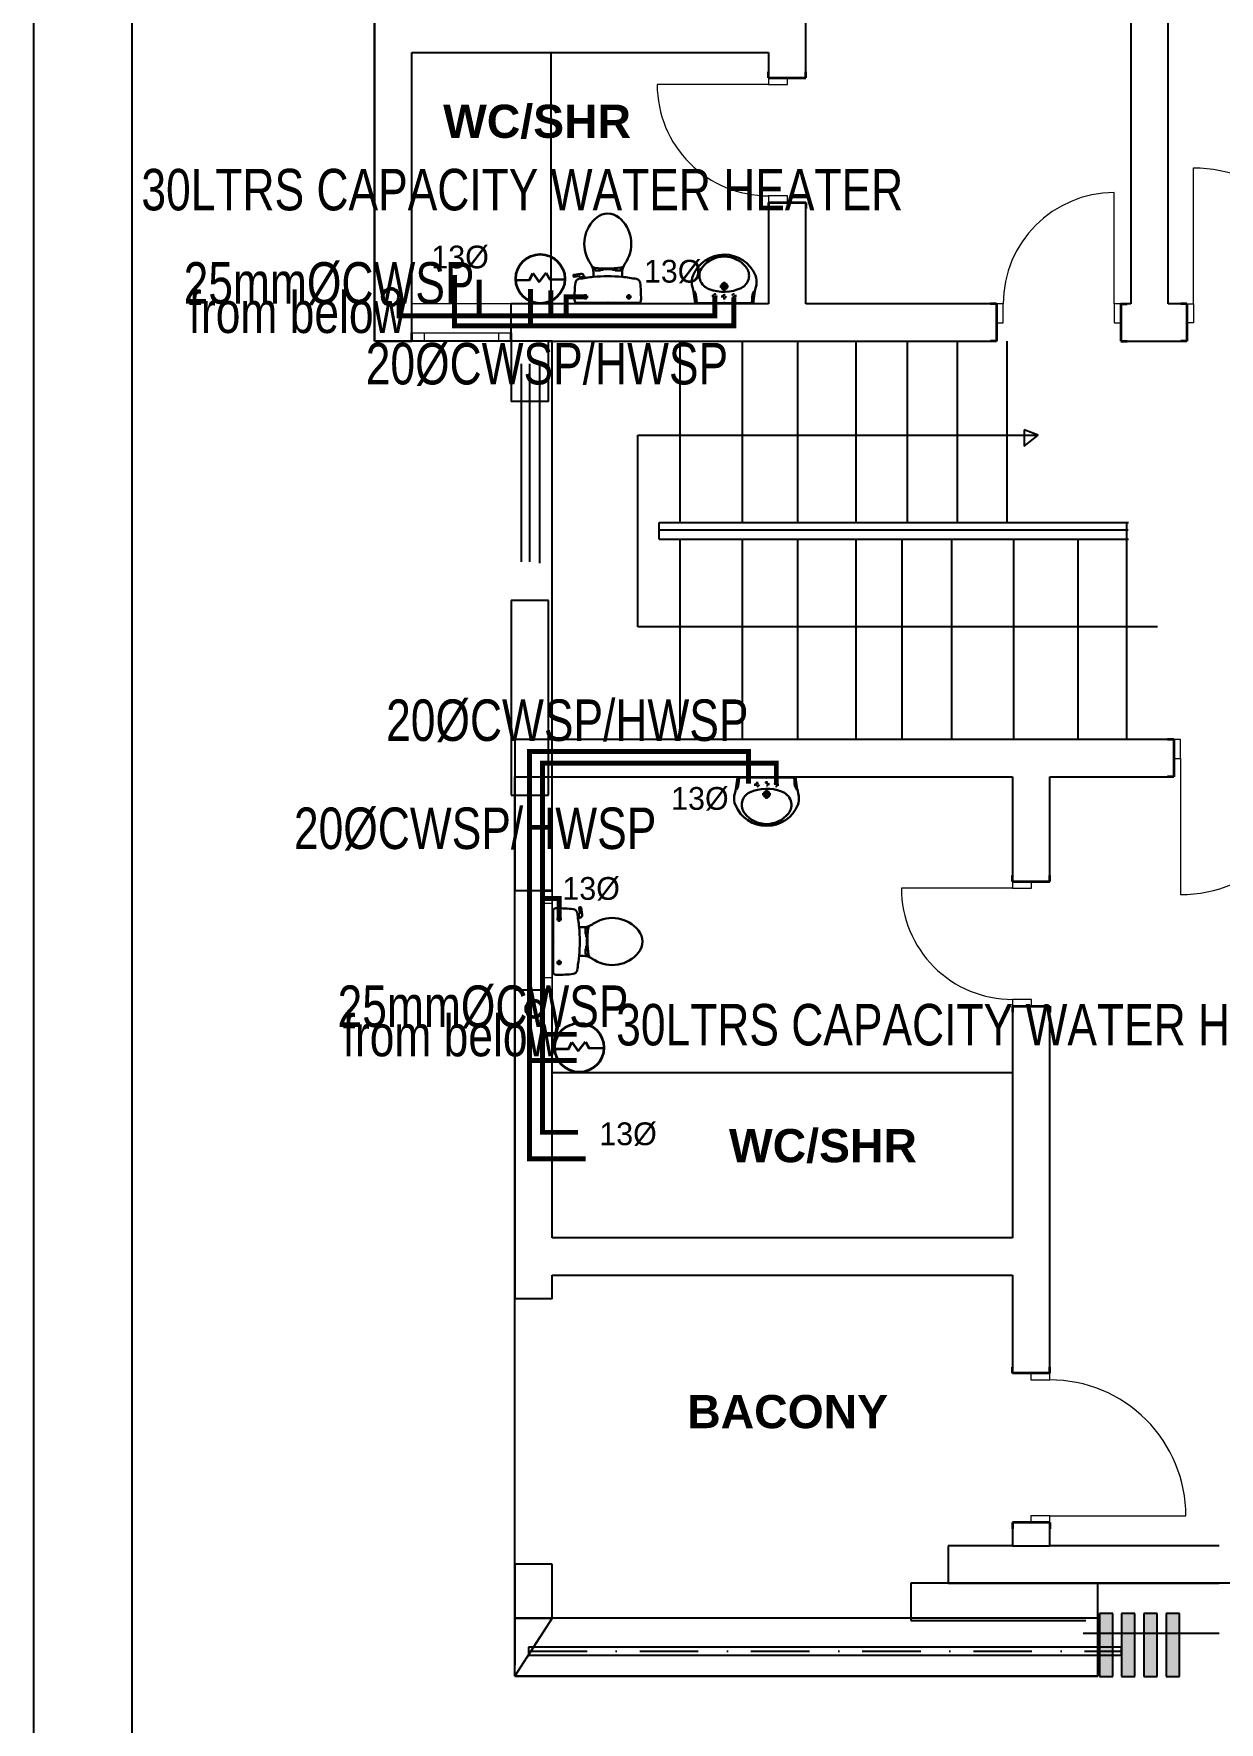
# Model space of a CAD drawing. Header units: inches. Extents: x 23 to 2032867, y 13 to 664695.
# Drawn here: x 434998 to 442144, y 490323 to 500497 of the extents above; entities that cross this region are included whole.
import ezdxf

# ---------------------------------------------------------------- set-up
doc = ezdxf.new("R2010")
doc.units = ezdxf.units.IN
doc.header["$MEASUREMENT"] = 0
for name, pattern in [('ACAD_ISO10W100', [18, 12, -3, 0, -3]), ('DASHDOT', [1, 0.5, -0.25, 0, -0.25]), ('DASHED1', [1, 0.3, -0.4, 0.3]), ('Dot & Dashed', [670.277762, 352.777767, -176.388884, 0, -141.111112]), ('DOTDASH', [1, 0.3, -0.2, 0, -0.2, 0.3]), ('Hidden Line', [391.222223, 282.222223, -109])]:
    doc.linetypes.add(name, pattern=pattern)
for name, color, linetype, lineweight, true_color in [('2D Drafting - General_Pen_No__62', 7, 'Continuous', 20, 0xaaaaaa), ('2D Drafting - General_Pen_No__82', 7, 'Continuous', 20, 0xaaaaaa), ('Annotation - Text_Pen_No__86', 7, 'Continuous', 20, 0x5555ff), ('ARCHICAD Doors_Pen_No__23', 7, 'Continuous', 20, 0xff6600), ('ARCHICAD Doors_Pen_No__3', 7, 'Continuous', 18, 0xff6600), ('ARCHICAD Windows_Pen_No__23', 7, 'Continuous', 20, 0xff6600), ('ARCHICAD Windows_Pen_No__3', 7, 'Continuous', 18, 0xff6600), ('Structural - Bearing_Pen_No__160', 7, 'Continuous', 20, 0xb4a35c), ('Structural - Bearing_Pen_No__87', 7, 'Continuous', 20, 0x6a6a6a), ('Structural - Bearing_Pen_No__89', 7, 'Continuous', 20, 0x71cebe)]:
    doc.layers.add(name, color=color, linetype=linetype, lineweight=lineweight, true_color=true_color)
for name, color, linetype, lineweight in [('ARCHICAD Doors_Pen_No__27', 7, 'Continuous', 35), ('ARCHICAD Windows_Pen_No__27', 7, 'Continuous', 35), ('Building', 8, 'Continuous', 18), ('Interior - Furniture _Pen_No__16', 124, 'Continuous', 20), ('Structural - Bearing_Pen_No__27', 7, 'Continuous', 35), ('WATER SUPPLY', 5, 'ACAD_ISO10W100', 50), ('watersupply', 4, 'DASHDOT', 25)]:
    doc.layers.add(name, color=color, linetype=linetype, lineweight=lineweight)
doc.layers.add('LIAB', color=8, linetype='Continuous')
doc.layers.add('PLOTYR', color=15, linetype='Continuous')
doc.styles.add('GENERATED_STYLE_2', font='arialbd.ttf')
doc.styles.add('SPIRITTXTSTYLE1', font='ORIG2')

msp = doc.modelspace()

# ---------------------------------------------------------------- hatches: boundary and pattern name
at = {"layer": 'Structural - Bearing_Pen_No__160', "linetype": 'Continuous', "lineweight": 25}
for points in [[(441422.862, 490978.423), (441422.862, 490599.393), (441502.862, 490599.393), (441502.862, 490978.423)], [(441554.697, 490978.423), (441554.697, 490599.393), (441634.697, 490599.393), (441634.697, 490978.423)], [(441689.448, 490978.423), (441689.448, 490599.393), (441769.448, 490599.393), (441769.448, 490978.423)], [(441824.2, 490978.423), (441824.2, 490599.393), (441904.2, 490599.393), (441904.2, 490978.423)]]:
    msp.add_hatch(color=8, dxfattribs=at).paths.add_polyline_path(points)

# ---------------------------------------------------------------- linework, layer by layer
at = {"color": 8, "linetype": 'Hidden Line'}
for p, q in [((438123.702, 490949.765), (437898.702, 490599.765)), ((438123.702, 490949.765), (437898.702, 490949.765)), ((437898.702, 490949.765), (437898.702, 490599.765)), ((437898.702, 490599.765), (438123.702, 490949.765)), ((441412.041, 490949.765), (438123.702, 490949.765)), ((441412.041, 490599.765), (441412.041, 490949.765)), ((437898.702, 490599.765), (441412.041, 490599.765))]:
    msp.add_line(p, q, dxfattribs=at)
at = {"layer": '2D Drafting - General_Pen_No__62', "color": 8, "linetype": 'Continuous', "lineweight": 25}
for p, q in [((441053.821, 498077.735), (440969.147, 498111.242)), ((440969.147, 498111.242), (440969.147, 498012.168)), ((438639.912, 496923.417), (438639.912, 498077.735)), ((438639.912, 498077.735), (441053.821, 498077.735)), ((440969.147, 498012.168), (441053.821, 498077.735)), ((441772.897, 496923.417), (438639.912, 496923.417))]:
    msp.add_line(p, q, dxfattribs=at)
at = {"layer": '2D Drafting - General_Pen_No__82', "color": 8, "linetype": 'Continuous', "lineweight": 25}
for p, q in [((438894.348, 497555.599), (438894.348, 498644.809)), ((438894.348, 497555.599), (438894.348, 498644.809)), ((439270.251, 497555.599), (439270.251, 498644.809)), ((439270.251, 497555.599), (439270.251, 498644.809)), ((439603.265, 497555.599), (439603.265, 498644.809)), ((439603.265, 497555.599), (439603.265, 498644.809)), ((439955.418, 497555.599), (439955.418, 498644.809)), ((439955.418, 497555.599), (439955.418, 498644.809)), ((440265.938, 497555.599), (440265.938, 498644.809)), ((440265.938, 497555.599), (440265.938, 498644.809)), ((440565.938, 497555.599), (440565.938, 498644.809)), ((440565.938, 497555.599), (440565.938, 498644.809)), ((440865.938, 497555.599), (440865.938, 498644.809)), ((440865.938, 497555.599), (440865.938, 498644.809)), ((437936.082, 498507.76), (437936.082, 497315.188)), ((437936.082, 498507.76), (437936.082, 497315.188)), ((437986.536, 498507.76), (437986.536, 497315.188)), ((437986.536, 498507.76), (437986.536, 497315.188)), ((438047.798, 498513.696), (438047.798, 497306.635)), ((438047.798, 498513.696), (438047.798, 497306.635)), ((438768.203, 497552.047), (441596.852, 497552.047)), ((438768.203, 497451.674), (438768.203, 497552.047)), ((438768.203, 497552.047), (441596.852, 497552.047)), ((438768.203, 497451.674), (438768.203, 497552.047)), ((438768.203, 497507.437), (441595.975, 497507.437)), ((438768.203, 497507.437), (441595.975, 497507.437)), ((441584.573, 497555.599), (441584.573, 496244.955)), ((441584.573, 497555.599), (441584.573, 496244.955)), ((438768.203, 497451.674), (441596.852, 497451.674)), ((438768.203, 497451.674), (441596.852, 497451.674)), ((438894.348, 496244.955), (438894.348, 497455.225)), ((438894.348, 496244.955), (438894.348, 497455.225)), ((439270.251, 496244.955), (439270.251, 497455.225)), ((439270.251, 496244.955), (439270.251, 497455.225)), ((439603.265, 496244.955), (439603.265, 497455.225)), ((439603.265, 496244.955), (439603.265, 497455.225)), ((439955.418, 496244.955), (439955.418, 497455.225)), ((439955.418, 496244.955), (439955.418, 497455.225)), ((440232.263, 496244.955), (440232.263, 497455.225)), ((440232.263, 496244.955), (440232.263, 497455.225)), ((440532.263, 496244.955), (440532.263, 497455.225)), ((440532.263, 496244.955), (440532.263, 497455.225)), ((440906.055, 496244.955), (440906.055, 497455.225)), ((440906.055, 496244.955), (440906.055, 497455.225)), ((441294.839, 496244.955), (441294.839, 497455.225)), ((441294.839, 496244.955), (441294.839, 497455.225))]:
    msp.add_line(p, q, dxfattribs=at)
at = {"layer": 'ARCHICAD Doors_Pen_No__23', "color": 8, "linetype": 'Continuous'}
for p, q in [((439426.437, 500230.498), (439426.437, 500190.498)), ((439541.437, 500230.498), (439426.437, 500230.498)), ((439426.437, 500190.498), (439541.437, 500190.498)), ((439541.437, 500190.498), (439541.437, 500230.498)), ((439541.437, 499520.498), (439426.437, 499520.498)), ((439426.437, 499520.498), (439426.437, 499480.498)), ((439426.437, 499480.498), (439541.437, 499480.498)), ((439541.437, 499480.498), (439541.437, 499520.498)), ((440841.98, 498869.599), (440801.98, 498869.599)), ((440801.98, 498869.599), (440801.98, 498754.599)), ((440841.98, 498754.599), (440841.98, 498869.599)), ((441551.98, 498869.599), (441511.98, 498869.599)), ((441511.98, 498869.599), (441511.98, 498754.599)), ((441551.98, 498754.599), (441551.98, 498869.599)), ((441949.262, 498869.599), (441989.262, 498869.599)), ((441949.262, 498754.599), (441949.262, 498869.599)), ((441989.262, 498869.599), (441989.262, 498754.599)), ((440801.98, 498754.599), (440841.98, 498754.599)), ((441511.98, 498754.599), (441551.98, 498754.599)), ((441989.262, 498754.599), (441949.262, 498754.599)), ((441909.975, 496244.955), (441869.975, 496244.955)), ((441869.975, 496244.955), (441869.975, 496129.955)), ((441909.975, 496129.955), (441909.975, 496244.955)), ((441869.975, 496129.955), (441909.975, 496129.955)), ((440898.677, 495388.101), (440898.677, 495348.101)), ((441013.677, 495388.101), (440898.677, 495388.101)), ((441013.677, 495348.101), (441013.677, 495388.101)), ((440898.677, 495348.101), (441013.677, 495348.101)), ((441013.677, 494678.101), (440898.677, 494678.101)), ((440898.677, 494678.101), (440898.677, 494638.101)), ((441013.677, 494638.101), (441013.677, 494678.101)), ((440898.677, 494638.101), (441013.677, 494638.101)), ((441008.677, 492425.969), (441008.677, 492385.969)), ((441123.677, 492425.969), (441008.677, 492425.969)), ((441123.677, 492385.969), (441123.677, 492425.969)), ((441008.677, 492385.969), (441123.677, 492385.969)), ((441123.677, 491565.969), (441008.677, 491565.969)), ((441008.677, 491565.969), (441008.677, 491525.969)), ((441008.677, 491525.969), (441123.677, 491525.969)), ((441123.677, 491525.969), (441123.677, 491565.969))]:
    msp.add_line(p, q, dxfattribs=at)
at = {"layer": 'ARCHICAD Doors_Pen_No__27', "color": 8, "linetype": 'Continuous'}
for p, q in [((439426.437, 500230.498), (439426.437, 500267.498)), ((439651.437, 500230.498), (439651.437, 500267.498)), ((439426.437, 500230.498), (439541.437, 500230.498)), ((439541.437, 500230.498), (439651.437, 500230.498)), ((439426.437, 499480.498), (439541.437, 499480.498)), ((439426.437, 499480.498), (439426.437, 499443.498)), ((439541.437, 499480.498), (439651.437, 499480.498)), ((439651.437, 499480.498), (439651.437, 499443.498)), ((440801.98, 498869.599), (440764.98, 498869.599)), ((440801.98, 498869.599), (440801.98, 498754.599)), ((441551.98, 498869.599), (441551.98, 498754.599)), ((441551.98, 498869.599), (441588.98, 498869.599)), ((441949.262, 498869.599), (441912.262, 498869.599)), ((441949.262, 498869.599), (441949.262, 498754.599)), ((440801.98, 498754.599), (440801.98, 498644.599)), ((441551.98, 498754.599), (441551.98, 498644.599)), ((441949.262, 498754.599), (441949.262, 498644.599)), ((440801.98, 498644.599), (440764.98, 498644.599)), ((441551.98, 498644.599), (441588.98, 498644.599)), ((441949.262, 498644.599), (441912.262, 498644.599)), ((441869.975, 496244.955), (441832.975, 496244.955)), ((441869.975, 496244.955), (441869.975, 496129.955)), ((441869.975, 496129.955), (441869.975, 496019.955)), ((441869.975, 496019.955), (441832.975, 496019.955)), ((440898.677, 495388.101), (440898.677, 495425.101)), ((440898.677, 495388.101), (441013.677, 495388.101)), ((441013.677, 495388.101), (441123.677, 495388.101)), ((441123.677, 495388.101), (441123.677, 495425.101)), ((440898.677, 494638.101), (441013.677, 494638.101)), ((440898.677, 494638.101), (440898.677, 494601.101)), ((441013.677, 494638.101), (441123.677, 494638.101)), ((441123.677, 494638.101), (441123.677, 494601.101)), ((440898.677, 492425.969), (440898.677, 492462.969)), ((441008.677, 492425.969), (440898.677, 492425.969)), ((441123.677, 492425.969), (441008.677, 492425.969)), ((441123.677, 492425.969), (441123.677, 492462.969)), ((441008.677, 491525.969), (440898.677, 491525.969)), ((440898.677, 491525.969), (440898.677, 491488.969)), ((441123.677, 491525.969), (441008.677, 491525.969)), ((441123.677, 491525.969), (441123.677, 491488.969))]:
    msp.add_line(p, q, dxfattribs=at)
at = {"layer": 'ARCHICAD Doors_Pen_No__3', "color": 8, "linetype": 'Continuous'}
for p, q in [((439426.437, 500190.498), (438756.437, 500190.498)), ((441989.262, 498869.599), (441989.262, 499689.599)), ((441511.98, 498869.599), (441511.98, 499539.599)), ((441909.975, 496129.955), (441909.975, 495309.955)), ((440898.677, 495348.101), (440228.677, 495348.101)), ((441123.677, 491565.969), (441943.677, 491565.969))]:
    msp.add_line(p, q, dxfattribs=at)
for centre, major_axis, start_param, end_param in [((439426.437, 500190.498), (473.762, 473.762), 2.35619449, 3.926990817), ((441511.98, 498869.599), (-473.762, 473.762), -0.785398163, 0.785398163), ((441909.975, 496129.955), (579.828, 579.828), 3.926990817, 5.497787144), ((440898.677, 495348.101), (473.762, 473.762), 2.35619449, 3.926990817), ((441123.677, 491565.969), (-579.828, 579.828), 3.926990817, 5.497787144)]:
    msp.add_ellipse(centre, major_axis=major_axis, ratio=1, start_param=start_param, end_param=end_param, dxfattribs=at)
at = {"layer": 'ARCHICAD Doors_Pen_No__3', "color": 8, "linetype": 'Continuous', "extrusion": (0, 0, -1)}
msp.add_ellipse((441989.262, 498869.599), major_axis=(-579.828, 579.828), ratio=1, start_param=0.785398163, end_param=2.35619449, dxfattribs=at)
at = {"layer": 'ARCHICAD Windows_Pen_No__23', "color": 8, "linetype": 'Continuous'}
for p, q in [((437276.452, 498694.599), (437351.452, 498694.599)), ((437351.452, 498644.599), (437276.452, 498644.599)), ((437351.452, 498694.599), (437351.452, 498644.599)), ((437801.452, 498644.599), (437801.452, 498694.599)), ((437801.452, 498694.599), (437876.452, 498694.599)), ((437876.452, 498644.599), (437801.452, 498644.599)), ((438073.702, 495333.434), (438073.702, 495258.434)), ((438123.702, 495258.434), (438123.702, 495333.434)), ((438073.702, 495258.434), (438123.702, 495258.434)), ((438123.702, 494808.434), (438073.702, 494808.434)), ((438073.702, 494808.434), (438073.702, 494733.434)), ((438123.702, 494733.434), (438123.702, 494808.434))]:
    msp.add_line(p, q, dxfattribs=at)
at = {"layer": 'ARCHICAD Windows_Pen_No__27', "color": 8, "linetype": 'Continuous'}
for p, q in [((437276.452, 498644.599), (437276.452, 498694.599)), ((437876.452, 498644.599), (437876.452, 498694.599)), ((438123.702, 495333.434), (438073.702, 495333.434)), ((438123.702, 494733.434), (438073.702, 494733.434))]:
    msp.add_line(p, q, dxfattribs=at)
at = {"layer": 'ARCHICAD Windows_Pen_No__3', "color": 8, "linetype": 'Continuous'}
for p, q in [((437876.452, 498869.599), (437276.452, 498869.599)), ((437876.452, 498644.599), (437276.452, 498644.599)), ((437351.452, 498694.599), (437801.452, 498694.599)), ((437801.452, 498644.599), (437351.452, 498644.599)), ((437898.702, 495333.434), (437898.702, 494733.434)), ((438123.702, 495333.434), (438123.702, 494733.434)), ((438073.702, 495258.434), (438073.702, 494808.434)), ((438123.702, 494808.434), (438123.702, 495258.434))]:
    msp.add_line(p, q, dxfattribs=at)
at = {"layer": 'Building', "linetype": 'Continuous', "lineweight": 30, "ltscale": 1000}
for p, q in [((438252.331, 499034.649), (438250.954, 499039.534)), ((438254.129, 499044.444), (438294.532, 499050.467)), ((438285.675, 499035.529), (438256.57, 499031.84)), ((438294.28, 499029.404), (438295.957, 499021.44)), ((438316.953, 499033.682), (438294.468, 499028.513)), ((438319.355, 499025.265), (438316.136, 499036.545)), ((438372.078, 499055.456), (438372.078, 499031.672)), ((438379.852, 499085.966), (438379.852, 499070.801)), ((438379.852, 499070.801), (438413.937, 499070.801)), ((438406.144, 499070.801), (438406.144, 499083.824)), ((438413.937, 499070.801), (438413.937, 499083.375)), ((438413.937, 499074.929), (438430.938, 499074.929)), ((438486.026, 499078.669), (438430.938, 499078.669)), ((438430.938, 499074.929), (438430.938, 499078.669)), ((438486.026, 499074.929), (438486.026, 499078.669)), ((438503.028, 499074.929), (438486.026, 499074.929)), ((438503.028, 499070.801), (438503.028, 499084.232)), ((438537.112, 499070.801), (438503.028, 499070.801)), ((438510.82, 499070.801), (438510.82, 499084.831)), ((438537.112, 499087.484), (438537.112, 499070.801)), ((438544.886, 499031.672), (438544.886, 499055.456)), ((438265.092, 498875.932), (438651.872, 498875.932)), ((438984.429, 498874.159), (439336.202, 498874.159)), ((438984.429, 498874.159, -1683.122), (439336.202, 498874.159, -1683.122)), ((438994.543, 498874.159), (438992.668, 498896.506)), ((438994.543, 498874.159, -1683.122), (438992.668, 498896.506, -1683.122)), ((439326.088, 498874.159), (439327.963, 498896.506)), ((439326.088, 498874.159, -1683.122), (439327.963, 498896.506, -1683.122)), ((439591.441, 496015.395), (439239.668, 496015.395)), ((439591.441, 496015.395, -1683.122), (439239.668, 496015.395, -1683.122)), ((439249.782, 496015.395), (439247.907, 495993.047)), ((439249.782, 496015.395, -1683.122), (439247.907, 495993.047, -1683.122)), ((439581.327, 496015.395), (439583.202, 495993.047)), ((439581.327, 496015.395, -1683.122), (439583.202, 495993.047, -1683.122)), ((438130.035, 495220.491), (438130.035, 494833.711)), ((438283.507, 495191.303), (438275.543, 495189.626)), ((438279.368, 495166.228), (438290.648, 495169.447)), ((438287.785, 495168.63), (438282.616, 495191.115)), ((438289.632, 495199.908), (438285.943, 495229.012)), ((438288.751, 495233.252), (438293.637, 495234.629)), ((438298.547, 495231.454), (438304.569, 495191.051)), ((438309.559, 495113.504), (438285.775, 495113.504)), ((438324.904, 495105.731), (438324.904, 495071.646)), ((438340.069, 495105.731), (438324.904, 495105.731)), ((438324.904, 495079.438), (438337.927, 495079.438)), ((438324.904, 495071.646), (438337.478, 495071.646)), ((438329.032, 495071.646), (438329.032, 495054.644)), ((438324.904, 494948.471), (438324.904, 494982.555)), ((438324.904, 494982.555), (438338.334, 494982.555)), ((438324.904, 494974.763), (438338.934, 494974.763)), ((438329.032, 495054.644), (438332.772, 495054.644)), ((438329.032, 494982.555), (438329.032, 494999.557)), ((438329.032, 494999.557), (438332.772, 494999.557)), ((438332.772, 494999.557), (438332.772, 495054.644)), ((438285.775, 494940.697), (438309.559, 494940.697)), ((438341.587, 494948.471), (438324.904, 494948.471))]:
    msp.add_line(p, q, dxfattribs=at)
at = {"layer": 'Building', "linetype": 'Continuous', "lineweight": 30, "ltscale": 50}
for p, q in [((438323.676, 498926.869), (438323.676, 498895.126)), ((438585.495, 498927.006), (438585.495, 498894.988)), ((439186.664, 498975.041), (439133.967, 498975.041)), ((439186.664, 498975.041, -1683.122), (439133.967, 498975.041, -1683.122)), ((439160.315, 498947.777), (439160.315, 499001.977)), ((439160.315, 498947.777, -1683.122), (439160.315, 499001.977, -1683.122)), ((438307.805, 498910.997), (438339.548, 498910.997)), ((438569.486, 498910.997), (438601.505, 498910.997)), ((439389.206, 495914.512), (439441.904, 495914.512)), ((439389.206, 495914.512, -1683.122), (439441.904, 495914.512, -1683.122)), ((439415.555, 495941.777), (439415.555, 495887.577)), ((439415.555, 495941.777, -1683.122), (439415.555, 495887.577, -1683.122)), ((438180.972, 495161.906), (438149.229, 495161.906)), ((438165.1, 495177.778), (438165.1, 495146.035)), ((438181.109, 494900.087), (438149.091, 494900.087)), ((438165.1, 494916.097), (438165.1, 494884.078))]:
    msp.add_line(p, q, dxfattribs=at)
at = {"layer": 'Building', "linetype": 'DASHED1', "lineweight": 30, "ltscale": 50}
for p, q in [((439104.211, 498900.802), (439104.211, 498935.726)), ((439104.211, 498900.802, -1683.122), (439104.211, 498935.726, -1683.122)), ((439160.315, 498896.389), (439160.315, 498931.314)), ((439160.315, 498896.389, -1683.122), (439160.315, 498931.314, -1683.122)), ((439216.42, 498900.802), (439216.42, 498935.726)), ((439216.42, 498900.802, -1683.122), (439216.42, 498935.726, -1683.122)), ((439086.521, 498917.844), (439121.901, 498917.844)), ((439086.521, 498917.844, -1683.122), (439121.901, 498917.844, -1683.122)), ((439142.625, 498913.432), (439178.006, 498913.432)), ((439142.625, 498913.432, -1683.122), (439178.006, 498913.432, -1683.122)), ((439234.11, 498917.844), (439198.729, 498917.844)), ((439234.11, 498917.844, -1683.122), (439198.729, 498917.844, -1683.122)), ((439359.451, 495988.752), (439359.451, 495953.828)), ((439359.451, 495988.752, -1683.122), (439359.451, 495953.828, -1683.122)), ((439433.245, 495976.122), (439397.864, 495976.122)), ((439433.245, 495976.122, -1683.122), (439397.864, 495976.122, -1683.122)), ((439415.555, 495993.164), (439415.555, 495958.24)), ((439415.555, 495993.164, -1683.122), (439415.555, 495958.24, -1683.122)), ((439471.659, 495988.752), (439471.659, 495953.828)), ((439471.659, 495988.752, -1683.122), (439471.659, 495953.828, -1683.122)), ((439341.76, 495971.709), (439377.141, 495971.709)), ((439341.76, 495971.709, -1683.122), (439377.141, 495971.709, -1683.122)), ((439489.349, 495971.709), (439453.969, 495971.709)), ((439489.349, 495971.709, -1683.122), (439453.969, 495971.709, -1683.122))]:
    msp.add_line(p, q, dxfattribs=at)
at = {"layer": 'Building', "linetype": 'Continuous', "ltscale": 200}
for p, q in [((438464.816, 498869.599), (438452.149, 498882.266)), ((438452.149, 498882.266), (438452.149, 498869.599)), ((438452.149, 498869.599), (438464.816, 498882.266)), ((438464.816, 498882.266), (438464.816, 498869.599)), ((438123.702, 495020.767), (438136.369, 495033.434)), ((438136.369, 495033.434), (438123.702, 495033.434)), ((438123.702, 495033.434), (438136.369, 495020.767)), ((438136.369, 495020.767), (438123.702, 495020.767))]:
    msp.add_line(p, q, dxfattribs=at)
at = {"layer": 'Building', "linetype": 'Continuous', "lineweight": 30, "ltscale": 200}
for p, q in [((439164.876, 498869.599), (439155.755, 498878.719)), ((439155.755, 498878.719), (439155.755, 498869.599)), ((439155.755, 498869.599), (439164.876, 498878.719)), ((439164.876, 498869.599, -1683.122), (439155.755, 498878.719, -1683.122)), ((439155.755, 498878.719, -1683.122), (439155.755, 498869.599, -1683.122)), ((439155.755, 498869.599, -1683.122), (439164.876, 498878.719, -1683.122)), ((439164.876, 498878.719), (439164.876, 498869.599)), ((439164.876, 498878.719, -1683.122), (439164.876, 498869.599, -1683.122)), ((439410.994, 496010.834), (439410.994, 496019.955)), ((439410.994, 496019.955), (439420.115, 496010.834)), ((439420.115, 496019.955), (439410.994, 496010.834)), ((439410.994, 496010.834, -1683.122), (439410.994, 496019.955, -1683.122)), ((439410.994, 496019.955, -1683.122), (439420.115, 496010.834, -1683.122)), ((439420.115, 496019.955, -1683.122), (439410.994, 496010.834, -1683.122)), ((439420.115, 496010.834), (439420.115, 496019.955)), ((439420.115, 496010.834, -1683.122), (439420.115, 496019.955, -1683.122))]:
    msp.add_line(p, q, dxfattribs=at)
at = {"layer": 'Building', "linetype": 'DASHED1', "lineweight": 30, "ltscale": 50}
for centre in [(439104.211, 498917.844), (439104.211, 498917.844, -1683.122), (439160.315, 498913.432), (439160.315, 498913.432, -1683.122), (439216.42, 498917.844), (439216.42, 498917.844, -1683.122), (439359.451, 495971.709), (439359.451, 495971.709, -1683.122), (439415.555, 495976.122), (439415.555, 495976.122, -1683.122), (439471.659, 495971.709), (439471.659, 495971.709, -1683.122)]:
    msp.add_circle(centre, 9.504, dxfattribs=at)
at = {"layer": 'Building', "linetype": 'Continuous', "lineweight": 30, "ltscale": 1000}
for centre, radius in [((439160.315, 498975.041), 18.608), ((439160.315, 498975.041, -1683.122), 18.608), ((439160.315, 498975.041), 10.99), ((439160.315, 498975.041, -1683.122), 10.99), ((439415.555, 495914.512), 18.608), ((439415.555, 495914.512, -1683.122), 18.608), ((439415.555, 495914.512), 10.99), ((439415.555, 495914.512, -1683.122), 10.99)]:
    msp.add_circle(centre, radius, dxfattribs=at)
at = {"layer": 'Building', "linetype": 'Continuous', "lineweight": 30, "ltscale": 50}
for centre in [(438323.676, 498910.997), (438585.495, 498910.997), (438165.1, 495161.906), (438165.1, 494900.087)]:
    msp.add_circle(centre, 9.351, dxfattribs=at)
at = {"layer": 'Building', "linetype": 'Continuous', "lineweight": 30, "ltscale": 1000}
for centre, radius, start, end in [((438521.181, 499231.307), 204.567, 129.1208282, 211.0923054), ((438458.482, 499308.401), 105.195, 50.8791806, 129.1208282), ((438395.783, 499231.307), 204.567, 328.9077103, 50.8791806), ((439160.32, 498962.913), 203.147, 22.4424723, 158.1531127), ((439160.32, 498962.913, -1683.122), 203.147, 22.4424723, 158.1531127), ((439160.315, 498986.031), 168.347, 38.53754, 141.4625075), ((439160.315, 498986.031, -1683.122), 168.347, 38.53754, 141.4625075), ((438254.704, 499040.591), 3.896, 98.4778948, 195.7397884), ((438256.081, 499035.705), 3.896, 195.7397884, 277.2238087), ((438458.482, 498100.605), 935.068, 95.3019114, 100.7270761), ((438286.655, 499027.799), 7.792, 11.8886154, 97.22379), ((438297.404, 499031.199), 19.481, 15.9271971, 98.4778948), ((438646.278, 499306.747), 350.65, 211.0923054, 213.8429316), ((438271.513, 499055.456), 100.566, 0.0000019, 33.8429404), ((438381.459, 499101.467), 15.584, 217.7817379, 264.3005444), ((438458.302, 498102.545), 933.119, 84.6980974, 95.3019114), ((438451.558, 499803.84), 721.447, 264.3005444, 276.9358206), ((438536.796, 499103.143), 15.584, 276.9358105, 322.5800181), ((438645.451, 499055.456), 100.566, 146.1570684, 180), ((438458.482, 498100.605), 935.068, 79.2903908, 84.6980974), ((438270.686, 499306.747), 350.65, 326.1570702, 328.9077103), ((439068.548, 499000.719), 103.901, 157.5093438, 189.5474663), ((439068.548, 499000.719, -1683.122), 103.901, 157.5093438, 189.5474663), ((439086.054, 498990.151), 124.156, 155.8931025, 156.0931451), ((439086.054, 498990.151, -1683.122), 124.156, 155.8931025, 156.0931451), ((439094.247, 499039.064), 83.628, 141.6817737, 253.2461383), ((439094.247, 499039.064, -1683.122), 83.628, 141.6817737, 253.2461383), ((439227.34, 499039.416), 82.661, 295.2174734, 38.537704), ((439227.34, 499039.416, -1683.122), 82.661, 295.2174734, 38.537704), ((439252.082, 499000.719), 103.901, 350.4525984, 22.4906661), ((439252.082, 499000.719, -1683.122), 103.901, 350.4525984, 22.4906661), ((439153.951, 498897.462), 896.106, 173.6508475, 180), ((438289.299, 498993.671), 26.118, 100.7270761, 173.6508475), ((438627.323, 498993.354), 26.494, 6.330877, 79.2903908), ((437763.014, 498897.462), 896.106, 0.0000019, 6.330877), ((438402.179, 498832.672), 583.726, 4.075602, 14.9730049), ((438402.179, 498832.672, -1683.122), 583.726, 4.075602, 14.9730049), ((438888.766, 498896.506), 103.901, 0.0000006, 30.0992783), ((438888.766, 498896.506, -1683.122), 103.901, 0.0000006, 30.0992783), ((439159.962, 499179.392), 238.006, 247.8276538, 295.5349405), ((439159.962, 499179.392, -1683.122), 238.006, 247.8276538, 295.5349405), ((439431.865, 498896.507), 103.901, 149.9007316, 180.0000094), ((439431.865, 498896.507, -1683.122), 103.901, 149.9007316, 180.0000094), ((439918.452, 498832.672), 583.726, 165.0270052, 175.9244355), ((439918.452, 498832.672, -1683.122), 583.726, 165.0270052, 175.9244355), ((438291.658, 498896.86), 33.819, 178.9808265, 218.2302081), ((438625.307, 498896.86), 33.819, 321.7697938, 1.0191617), ((438657.418, 496056.881), 583.726, 345.0270052, 355.9244355), ((438657.418, 496056.881, -1683.122), 583.726, 345.0270052, 355.9244355), ((439144.005, 495993.047), 103.901, 329.9007316, 0.0000094), ((439144.005, 495993.047, -1683.122), 103.901, 329.9007316, 0.0000094), ((439687.104, 495993.047), 103.901, 180.0000006, 210.0992783), ((439687.104, 495993.047, -1683.122), 103.901, 180.0000006, 210.0992783), ((440173.691, 496056.881), 583.726, 184.075602, 194.9730049), ((440173.691, 496056.881, -1683.122), 583.726, 184.075602, 194.9730049), ((439323.788, 495888.834), 103.901, 170.4525984, 202.4906661), ((439323.788, 495888.834, -1683.122), 103.901, 170.4525984, 202.4906661), ((439348.531, 495850.138), 82.661, 115.2174734, 218.537704), ((439348.531, 495850.138, -1683.122), 82.661, 115.2174734, 218.537704), ((439415.908, 495710.162), 238.006, 67.8276538, 115.5349405), ((439415.908, 495710.162, -1683.122), 238.006, 67.8276538, 115.5349405), ((439481.623, 495850.49), 83.628, 321.6817737, 73.2461383), ((439481.623, 495850.49, -1683.122), 83.628, 321.6817737, 73.2461383), ((439507.322, 495888.834), 103.901, 337.5093438, 9.5474663), ((439507.322, 495888.834, -1683.122), 103.901, 337.5093438, 9.5474663), ((439415.55, 495926.641), 203.147, 202.4424723, 338.1531127), ((439415.55, 495926.641, -1683.122), 203.147, 202.4424723, 338.1531127), ((439415.555, 495903.523), 168.347, 218.53754, 321.4625075), ((439415.555, 495903.523, -1683.122), 168.347, 218.53754, 321.4625075), ((439489.816, 495899.403), 124.156, 335.8931025, 336.0931451), ((439489.816, 495899.403, -1683.122), 124.156, 335.8931025, 336.0931451), ((438150.963, 495193.925), 33.819, 88.9808265, 128.2302081), ((438151.564, 494331.632), 896.106, 83.6508475, 90), ((438247.774, 495196.284), 26.118, 10.7270761, 83.6508475), ((437354.708, 495027.101), 935.068, 5.3019114, 10.7270761), ((438281.902, 495198.928), 7.792, 281.8886154, 7.22379), ((438289.808, 495229.502), 3.896, 105.7397884, 187.2238087), ((438285.302, 495188.179), 19.481, 285.9271971, 8.4778948), ((438294.694, 495230.879), 3.896, 8.4778948, 105.7397884), ((438485.41, 494964.401), 204.567, 39.1208282, 121.0923054), ((437356.648, 495027.281), 933.119, 354.6980974, 5.3019114), ((438309.559, 495214.07), 100.566, 270.0000019, 303.8429404), ((439057.943, 495034.025), 721.447, 174.3005444, 186.9358206), ((438355.57, 495104.124), 15.584, 127.7817379, 174.3005444), ((438560.85, 494839.305), 350.65, 121.0923054, 123.8429316), ((438562.504, 495027.101), 105.195, 320.8791806, 39.1208282), ((438485.41, 495089.8), 204.567, 238.9077103, 320.8791806), ((438247.457, 494858.26), 26.494, 276.330877, 349.2903908), ((437354.708, 495027.101), 935.068, 349.2903908, 354.6980974), ((438309.559, 494840.131), 100.566, 56.1570684, 90), ((438357.246, 494948.786), 15.584, 186.9358105, 232.5800181), ((438560.85, 495214.897), 350.65, 236.1570702, 238.9077103), ((438150.963, 494860.276), 33.819, 231.7697938, 271.0191617), ((438151.564, 495722.569), 896.106, 270.0000019, 276.330877)]:
    msp.add_arc(centre, radius, start, end, dxfattribs=at)
at = {"layer": 'Interior - Furniture _Pen_No__16', "color": 8, "linetype": 'Continuous', "lineweight": 25}
for p, q in [((437980.85, 490776.226), (437980.85, 490726.226)), ((441554.697, 490776.226), (437980.85, 490776.226)), ((437980.85, 490726.226), (441554.697, 490726.226)), ((441554.697, 490726.226), (441554.697, 490776.226))]:
    msp.add_line(p, q, dxfattribs=at)
at = {"layer": 'Interior - Furniture _Pen_No__16', "color": 8, "linetype": 'Dot & Dashed', "lineweight": 25}
msp.add_line((437980.85, 490751.226), (441554.697, 490751.226), dxfattribs=at)
at = {"layer": 'LIAB', "color": 7, "linetype": 'Continuous', "ltscale": 256.031999}
msp.add_line((435591.451, 481390.92), (435591.451, 507396.875), dxfattribs=at)
at = {"layer": 'PLOTYR', "color": 1, "linetype": 'Continuous', "ltscale": 250}
msp.add_line((434998.417, 480921.498), (434998.417, 507866.297), dxfattribs=at)
at = {"layer": 'Structural - Bearing_Pen_No__27', "color": 8, "linetype": 'Continuous', "lineweight": 25}
for p, q in [((437051.452, 503610.357), (437051.452, 498644.599)), ((441610.719, 503385.357), (441610.719, 498869.599)), ((441835.719, 498869.599), (441835.719, 503385.357)), ((439651.437, 500230.498), (439651.437, 500609.391)), ((437276.452, 500384.391), (439426.437, 500384.391)), ((437276.452, 498869.599), (437276.452, 500384.391)), ((438115.349, 500384.391), (438115.349, 498869.599)), ((439426.437, 500384.391), (439426.437, 500230.498)), ((439426.437, 500230.498), (439426.437, 500267.498)), ((439651.437, 500230.498), (439651.437, 500267.498)), ((439426.437, 500230.498), (439541.437, 500230.498)), ((439541.437, 500230.498), (439651.437, 500230.498)), ((439426.437, 499480.498), (439426.437, 499443.498)), ((439426.437, 499480.498), (439541.437, 499480.498)), ((439426.437, 499480.498), (439426.437, 498869.599)), ((439541.437, 499480.498), (439651.437, 499480.498)), ((439651.437, 499480.498), (439651.437, 499443.498)), ((439651.437, 498869.599), (439651.437, 499480.498)), ((437276.452, 498694.599), (437276.452, 498869.599)), ((437876.452, 498694.599), (437876.452, 498869.599)), ((438101.452, 498869.599), (437876.452, 498869.599)), ((439426.437, 498869.599), (438101.452, 498869.599)), ((440801.98, 498869.599), (439651.437, 498869.599)), ((440801.98, 498869.599), (440764.98, 498869.599)), ((440801.98, 498869.599), (440801.98, 498754.599)), ((441551.98, 498869.599), (441588.98, 498869.599)), ((441551.98, 498869.599), (441551.98, 498754.599)), ((441610.719, 498869.599), (441551.98, 498869.599)), ((441949.262, 498869.599), (441835.719, 498869.599)), ((441949.262, 498869.599), (441912.262, 498869.599)), ((441949.262, 498869.599), (441949.262, 498754.599)), ((440801.98, 498754.599), (440801.98, 498644.599)), ((441551.98, 498754.599), (441551.98, 498644.599)), ((441949.262, 498754.599), (441949.262, 498644.599)), ((437051.452, 498644.599), (437276.452, 498644.599)), ((437276.452, 498644.599), (437276.452, 498694.599)), ((437876.452, 498644.599), (437876.452, 498694.599)), ((437876.452, 498644.599), (437876.452, 498281.735)), ((438101.452, 498644.599), (440801.98, 498644.599)), ((438101.452, 498281.735), (438101.452, 498644.599)), ((440801.98, 498644.599), (440764.98, 498644.599)), ((441551.98, 498644.599), (441588.98, 498644.599)), ((441551.98, 498644.599), (441949.262, 498644.599)), ((441949.262, 498644.599), (441912.262, 498644.599)), ((438101.452, 498281.735), (437876.452, 498281.735)), ((438101.452, 497081.735), (437876.452, 497081.735)), ((437876.452, 497081.735), (437876.452, 495908.617)), ((438101.452, 495908.617), (438101.452, 497081.735)), ((437898.702, 496244.955), (437898.702, 496019.955)), ((441869.975, 496244.955), (437898.702, 496244.955)), ((441869.975, 496244.955), (441832.975, 496244.955)), ((441869.975, 496244.955), (441869.975, 496129.955)), ((441869.975, 496129.955), (441869.975, 496019.955)), ((437898.702, 496019.955), (437898.702, 495333.434)), ((438123.702, 496019.955), (440898.677, 496019.955)), ((438123.702, 495333.434), (438123.702, 496019.955)), ((440898.677, 496019.955), (440898.677, 495388.101)), ((441123.677, 495388.101), (441123.677, 496019.955)), ((441123.677, 496019.955), (441869.975, 496019.955)), ((441869.975, 496019.955), (441832.975, 496019.955)), ((437876.452, 495908.617), (438101.452, 495908.617)), ((440898.677, 495388.101), (440898.677, 495425.101)), ((440898.677, 495388.101), (441013.677, 495388.101)), ((441013.677, 495388.101), (441123.677, 495388.101)), ((441123.677, 495388.101), (441123.677, 495425.101)), ((438073.702, 495333.434), (437898.702, 495333.434)), ((438123.702, 495333.434), (438073.702, 495333.434)), ((438073.702, 494733.434), (437898.702, 494733.434)), ((437898.702, 494733.434), (437898.702, 493242.312)), ((438123.702, 494733.434), (438073.702, 494733.434)), ((438123.702, 493242.312), (438123.702, 494733.434)), ((440898.677, 494638.101), (440898.677, 494601.101)), ((440898.677, 494638.101), (441013.677, 494638.101)), ((440898.677, 494638.101), (440898.677, 493242.312)), ((441013.677, 494638.101), (441123.677, 494638.101)), ((441123.677, 494638.101), (441123.677, 494601.101)), ((441123.677, 492425.969), (441123.677, 494638.101)), ((440898.677, 494235.453), (438123.702, 494235.453)), ((437898.702, 493242.312), (437898.702, 493017.312)), ((440898.677, 493242.312), (438123.702, 493242.312)), ((437898.702, 493017.312), (437898.702, 492874.886)), ((438123.702, 492874.886), (438123.702, 493017.312)), ((438123.702, 493017.312), (440898.677, 493017.312)), ((440898.677, 493017.312), (440898.677, 492425.969)), ((438123.702, 492874.886), (437898.702, 492874.886)), ((440898.677, 492425.969), (440898.677, 492462.969)), ((441008.677, 492425.969), (440898.677, 492425.969)), ((441123.677, 492425.969), (441008.677, 492425.969)), ((441123.677, 492425.969), (441123.677, 492462.969)), ((440898.677, 491525.969), (440898.677, 491488.969)), ((441008.677, 491525.969), (440898.677, 491525.969)), ((440898.677, 491525.969), (440898.677, 491385.357)), ((441123.677, 491525.969), (441008.677, 491525.969)), ((441123.677, 491525.969), (441123.677, 491488.969)), ((441123.677, 491385.357), (441123.677, 491525.969)), ((440511.284, 491385.357), (440511.284, 491160.357)), ((440898.677, 491385.357), (440511.284, 491385.357)), ((440898.677, 491385.357), (441123.677, 491385.357)), ((442144.423, 491385.357), (441123.677, 491385.357)), ((438123.702, 491274.886), (437898.702, 491274.886)), ((437898.702, 491274.886), (437898.702, 490949.765)), ((438123.702, 490949.765), (438123.702, 491274.886)), ((440286.284, 491160.357), (440286.284, 490935.357)), ((441340.594, 491160.357), (440286.284, 491160.357)), ((440511.284, 491160.357), (442144.423, 491160.357)), ((442144.423, 491160.357), (441323.554, 491160.357)), ((440286.284, 490935.357), (441340.594, 490935.357)), ((441502.862, 490978.423), (441422.862, 490978.423)), ((441422.862, 490978.423), (441422.862, 490599.393)), ((441502.862, 490599.393), (441502.862, 490978.423)), ((441634.697, 490978.423), (441554.697, 490978.423)), ((441554.697, 490978.423), (441554.697, 490599.393)), ((441634.697, 490599.393), (441634.697, 490978.423)), ((441769.448, 490978.423), (441689.448, 490978.423)), ((441689.448, 490978.423), (441689.448, 490599.393)), ((441769.448, 490599.393), (441769.448, 490978.423)), ((441904.2, 490978.423), (441824.2, 490978.423)), ((441824.2, 490978.423), (441824.2, 490599.393)), ((441904.2, 490599.393), (441904.2, 490978.423)), ((441323.554, 490860.357), (442144.423, 490860.357)), ((441422.862, 490599.393), (441502.862, 490599.393)), ((441554.697, 490599.393), (441634.697, 490599.393)), ((441689.448, 490599.393), (441769.448, 490599.393)), ((441824.2, 490599.393), (441904.2, 490599.393))]:
    msp.add_line(p, q, dxfattribs=at)
at = {"layer": 'Structural - Bearing_Pen_No__87', "color": 8, "linetype": 'Continuous', "lineweight": 25}
for p, q in [((437898.702, 490949.765), (438123.702, 490949.765)), ((437898.702, 490599.765), (437898.702, 490949.765)), ((441412.041, 490949.765), (438123.702, 490949.765)), ((441412.041, 490599.765), (441412.041, 490949.765)), ((437898.702, 490599.765), (441412.041, 490599.765))]:
    msp.add_line(p, q, dxfattribs=at)
at = {"layer": 'Structural - Bearing_Pen_No__89', "color": 8, "linetype": 'Continuous', "lineweight": 25}
for p, q in [((437051.452, 498644.809), (437051.452, 503610.357)), ((438123.702, 498644.599), (437051.452, 498644.809)), ((438123.702, 496019.955), (438123.702, 498644.599)), ((437898.702, 490599.765), (437898.702, 496019.955)), ((437898.702, 496019.955), (438123.702, 496019.955)), ((445511.452, 491160.357), (441410.89, 491160.357)), ((441410.89, 491160.357), (441412.041, 490599.765)), ((441412.041, 490599.765), (437898.702, 490599.765))]:
    msp.add_line(p, q, dxfattribs=at)
at = {"layer": 'WATER SUPPLY', "color": 1, "linetype": 'Continuous', "ltscale": 150, "const_width": 30, "flags": 128}
for points in [[(437533.909, 499042.74), (437533.909, 498736.899), (439217.707, 498736.899), (439217.707, 498908.62)], [(437992.932, 498959.542), (437992.932, 498736.899)], [(438325.111, 493718.341), (437985.922, 493718.341), (437985.922, 496172.58), (439306.824, 496172.58), (439306.824, 495978.86)], [(438271.938, 494309.81), (437985.922, 494309.81)]]:
    msp.add_lwpolyline(points, dxfattribs=at)
at = {"layer": 'WATER SUPPLY', "linetype": 'DOTDASH', "ltscale": 150, "const_width": 30, "flags": 128}
for points in [[(437684.201, 498796.748), (437684.201, 499015.706)], [(437200.241, 498906.925), (437200.241, 498796.748), (439104.133, 498796.748), (439104.133, 498911.309)], [(438115.349, 498950.373), (438115.349, 498796.748)], [(438323.676, 498910.997), (438207.464, 498910.997), (438207.464, 498796.748)], [(438065.154, 494621.505), (438065.154, 496102.121), (439474.588, 496102.121), (439474.588, 495971.11)], [(438165.1, 495161.906), (438165.1, 495286.293), (438065.154, 495286.293)], [(438065.154, 494621.505), (438065.154, 493877.501), (438278.23, 493877.501)], [(438270.22, 494468.003), (438065.154, 494468.003)]]:
    msp.add_lwpolyline(points, dxfattribs=at)
at = {"layer": 'WATER SUPPLY', "linetype": 'Continuous', "lineweight": 50}
for centre in [(437150.951, 498910.784), (438015.712, 494621.505)]:
    msp.add_circle(centre, 49.442, dxfattribs=at)
at = {"layer": 'watersupply', "color": 1, "linetype": 'Continuous', "lineweight": 35, "ltscale": 10}
for p, q in [((437985.874, 499011.693), (438007.329, 499053.926)), ((438007.329, 499053.926), (438045.679, 498999.51)), ((438045.679, 498999.51), (438088.05, 499056.037)), ((438088.05, 499056.037), (438111.575, 499015.174)), ((437985.874, 499011.693), (437897.643, 499010.376)), ((438199.806, 499016.491), (438111.575, 499015.174)), ((438221.105, 494379.265), (438132.873, 494377.948)), ((438221.105, 494379.265), (438242.559, 494421.497)), ((438242.559, 494421.497), (438280.909, 494367.082)), ((438280.909, 494367.082), (438323.28, 494423.609)), ((438323.28, 494423.609), (438346.805, 494382.745)), ((438435.037, 494384.062), (438346.805, 494382.745))]:
    msp.add_line(p, q, dxfattribs=at)
for centre in [(438051.835, 499020.359), (438287.065, 494387.931)]:
    msp.add_circle(centre, 147.921, dxfattribs=at)

# ---------------------------------------------------------------- texts
at = {"color": 0, "lineweight": 25, "ltscale": 0.45, "style": 'SPIRITTXTSTYLE1', "width": 0.8}
for s, p in [('30LTRS CAPACITY WATER HEATER', (435647.17, 499432.799, 4036.5)), ('25mm%%CCWSP', (435901.84, 498870.767, 3209.933)), ('from below', (435931.993, 498694.021, 3209.933)), ('20%%CCWSP/HWSP', (436999.55, 498384.077, 5069.732)), ('20%%CCWSP/HWSP', (437122.311, 496235.861, 5069.732)), ('20%%CCWSP/HWSP', (436566.767, 495584.619, 5069.732)), ('25mm%%CCWSP', (436829.847, 494512.487, 3209.933)), ('30LTRS CAPACITY WATER HEATER', (438509.329, 494401.152, 4036.5)), ('from below', (436860, 494335.741, 3209.933))]:
    msp.add_text(s, height=250, dxfattribs=at).set_placement(p)
at = {"color": 0, "lineweight": 25, "ltscale": 0.45, "char_height": 137.16864, "width": 381.35138, "attachment_point": 1, "style": 'SPIRITTXTSTYLE1'}
for insert in [(437395.015, 499220.465, -777.6), (438676.391, 499134.66, -777.6), (438840.38, 495957.996, -777.6), (438184.781, 495415.698, -777.6), (438407.404, 493937.355, -777.6)]:
    msp.add_mtext('{\\C256;13Ø}', dxfattribs=dict(at, insert=insert))
at = {"layer": 'Annotation - Text_Pen_No__86', "color": 8, "linetype": 'Hidden Line', "lineweight": 25, "style": 'GENERATED_STYLE_2'}
for s, p in [('WC/SHR', (437465.918, 499869.614)), ('WC/SHR', (439189.021, 493697.326)), ('BACONY', (438937.4, 492094.698))]:
    msp.add_text(s, height=200, dxfattribs=at).set_placement(p)

doc.saveas('drawing.dxf')
